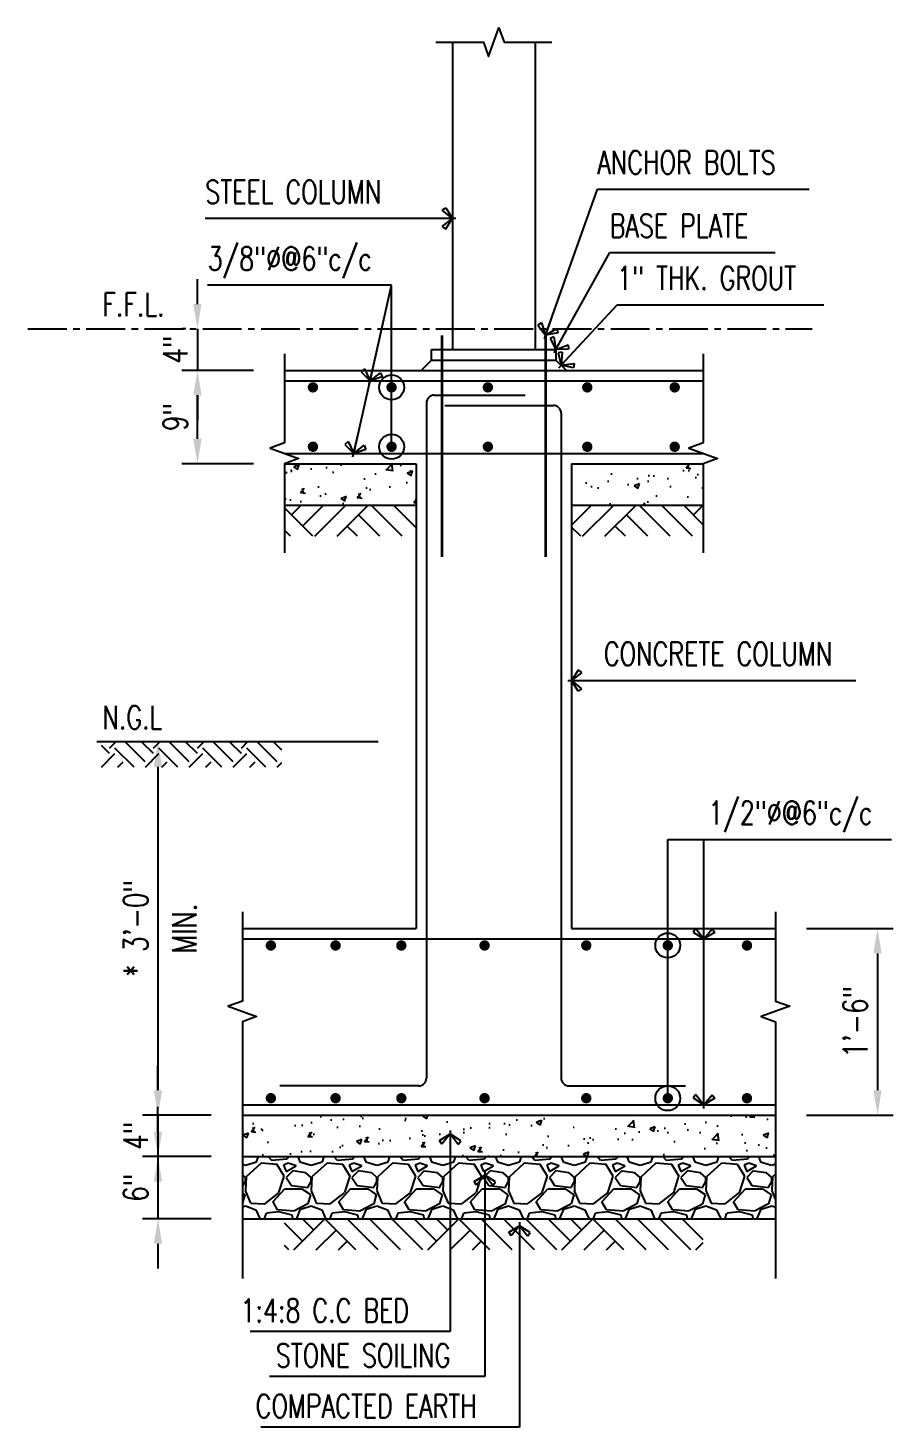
# Model space of a CAD drawing. Header units: inches. Extents: x 53036 to 54375, y -2788 to 288.
# Drawn here: x 53531.8 to 53615.3, y -2542.6 to -2407.7 of the extents above; entities that cross this region are included whole.
import ezdxf

# ---------------------------------------------------------------- set-up
doc = ezdxf.new("R2010")
doc.units = ezdxf.units.IN
doc.linetypes.add('CENTER2', pattern=[1.125, 0.75, -0.125, 0.125, -0.125])
for name, color, linetype in [('A-TYP-DIM', 1, 'Continuous'), ('A-TYP-H-TEXT', 2, 'Continuous'), ('A-TYP-M-BOT-STEEL', 6, 'Continuous'), ('A-TYP-ST-DONUT', 6, 'Continuous'), ('A-TYP-ST-Hatch', 8, 'Continuous'), ('A-TYP-ST-LEVEL', 1, 'Continuous'), ('dim', 2, 'Continuous'), ('FOOTING', 3, 'Continuous'), ('HATCH', 251, 'Continuous'), ('PROJECTION', 1, 'Continuous')]:
    doc.layers.add(name, color=color, linetype=linetype)
doc.layers.add('main plan$0$$AUDIT_BAD_LAYER2', color=252, linetype='Continuous', lineweight=15)
doc.styles.add('rizwan', font='romans.shx', dxfattribs={"width": 0.75})
doc.styles.add('romans', font='romans.shx')
doc.dimstyles.new('STYLE-64', dxfattribs={"dimscale": 0, "dimtxt": 0.09375, "dimasz": 0.125, "dimexe": 0.0625, "dimexo": 0.0625, "dimgap": 0.03125, "dimtad": 1, "dimlfac": -1, "dimzin": 3, "dimdsep": 46, "dimlunit": 4, "dimtxsty": 'romans', "dimcen": 0.125, "dimdle": 4, "dimclrd": 1, "dimclre": 1, "dimclrt": 2, "dimadec": 0, "dimazin": 0, "dimtfac": 0.5, "dimtix": 1, "dimtmove": 2, "dimatfit": 3, "dimldrblk": 'ARC', "dimfxl": 0, "dimfrac": 1, "dimtolj": 1, "dimtzin": 3, "dimarcsym": 0})
pattern_1 = [(49.99999999999999, (-2543.174377, 4570.440049127249), (5.46554006988012, -0.4781725661670926), [0.5715, -6.2865]), (355, (-2543.174377, 4570.440049127249), (-1.05730264274908, 5.731705357171054), [0.4572, -5.0292175251]), (100.4514447, (-2542.71891679, 4570.400201522249), (4.408237412710598, 5.253532557365853), [0.4857002639999999, -5.342707337999999]), (46.18420000000002, (-2543.174377, 4571.964049127249), (8.132371226763897, -1.261269837981814), [0.8572499999999997, -9.429749999999995]), (96.63555760999996, (-2542.49668, 4571.858944127249), (7.12212402154509, 7.422783737931645), [0.7285506942, -8.0140682448]), (351.1841511700001, (-2543.174377, 4571.964049127249), (7.12212402194931, 7.422783737565979), [0.6857990120999999, -7.5437919576]), (21, (-2542.412377, 4571.583049127249), (4.548431738073974, -3.067955945612628), [0.5715, -6.2865]), (326.0000000000001, (-2542.412377, 4571.583049127249), (1.854060850429412, 5.525638983669578), [0.4572, -5.029199999999999]), (71.45144499999999, (-2542.033341022, 4571.327386130249), (6.402492578361485, 2.457683066577157), [0.485700264, -5.342698127999999]), (37.50000000000001, (-2543.174377, 4570.440049127249), (0.0926580975177545, 2.536651166194593), [0, -4.96824, 0, -5.1054, 0, -5.04825]), (7.499999999999999, (-2543.174377, 4570.440049127249), (2.004589875309172, 3.005417244543585), [0, -2.910839999999999, 0, -4.85394, 0, -1.92405]), (327.5, (-2544.873637, 4570.440049127249), (4.067717855006141, -0.1718623197802033), [0, -1.905, 0, -5.9436, 0, -7.886699999999999]), (317.5, (-2545.635637, 4570.440049127249), (4.443875441580541, 0.7627947309999908), [0, -2.4765, 0, -3.94716, 0, -5.6007])]
pattern_2 = [(135, (-2543.174377, 4570.440049127249), (-12.93156881433958, 1.77635683940025e-15), [9.144, -9.144]), (135, (-2542.096746265472, 4571.517679861778), (-12.93156881433958, 1.77635683940025e-15), [9.144, -9.144]), (135, (-2541.019115530943, 4572.595310596305), (-12.93156881433958, 1.77635683940025e-15), [9.144, -9.144]), (135, (-2539.941484796415, 4573.672941330834), (-12.93156881433958, 1.77635683940025e-15), [9.144, -9.144]), (135, (-2538.863854061887, 4574.750572065363), (-12.93156881433958, 1.77635683940025e-15), [9.144, -9.144]), (135, (-2537.786223327358, 4575.82820279989), (-12.93156881433958, 1.77635683940025e-15), [9.144, -9.144]), (135, (-2536.70859259283, 4576.905833534419), (-12.93156881433958, 1.77635683940025e-15), [9.144, -9.144]), (45, (-2549.64016140717, 4576.905833534419), (12.93156881433958, -1.77635683940025e-15), [9.144, -9.144]), (45, (-2550.717792141698, 4577.983464268948), (12.93156881433958, -1.77635683940025e-15), [9.144, -9.144]), (45, (-2551.795422876226, 4579.061095003475), (12.93156881433958, -1.77635683940025e-15), [9.144, -9.144]), (45, (-2552.873053610755, 4580.138725738004), (12.93156881433958, -1.77635683940025e-15), [9.144, -9.144]), (45, (-2553.950684345283, 4581.216356472532), (12.93156881433958, -1.77635683940025e-15), [9.144, -9.144]), (45, (-2555.028315079811, 4582.29398720706), (12.93156881433958, -1.77635683940025e-15), [9.144, -9.144]), (45, (-2556.10594581434, 4583.371617941589), (12.93156881433958, -1.77635683940025e-15), [9.144, -9.144])]

# ---------------------------------------------------------------- blocks, each defined once
blk = doc.blocks.new('*D302')
at = {"layer": 'A-TYP-DIM', "color": 1, "lineweight": -2, "ltscale": 1.5, "transparency": 16777216}
for p, q in [((53544.33162202025, -2510.113851300945), (53544.33162202025, -2507.713851300944)), ((53549.47921363806, -2512.513851300945), (53542.83162202025, -2512.513851300945)), ((53544.33162202025, -2512.513851300945), (53544.33162202025, -2516.513851300945)), ((53549.47921363806, -2516.513851300945), (53542.83162202025, -2516.513851300945)), ((53544.33162202025, -2518.913851300945), (53544.33162202025, -2521.313851300945))]:
    blk.add_line(p, q, dxfattribs=at)
at = {"layer": 'A-TYP-DIM', "color": 1, "ltscale": 1.5, "transparency": 16777216}
for points in [[(53543.93162202025, -2510.113851300945), (53544.73162202026, -2510.113851300945), (53544.33162202025, -2512.513851300945)], [(53543.93162202025, -2518.913851300945), (53544.73162202026, -2518.913851300945), (53544.33162202025, -2516.513851300945)]]:
    blk.add_solid(points, dxfattribs=at)
at = {"layer": 'Defpoints', "color": 0, "ltscale": 1.5, "transparency": 16777216}
for p in [(53552.47921363806, -2512.513851300945), (53544.33162202025, -2516.513851300945), (53552.47921363806, -2516.513851300945)]:
    blk.add_point(p, dxfattribs=at)
at = {"layer": 'A-TYP-DIM', "color": 2, "ltscale": 1.5, "transparency": 16777216, "insert": (53542.18653273454, -2514.513851300936), "char_height": 2.34375, "attachment_point": 5, "rotation": 90, "style": 'rizwan'}
blk.add_mtext('\\A1;4"', dxfattribs=at)
blk = doc.blocks.new('ARC')
at = {"layer": 'dim', "color": 0, "linetype": 'ByBlock', "ltscale": 1.5}
for p, q in [((0.144271140317187, 0), (-1.163447038687991, 0)), ((-0.4159354145804173, -0.3214979113727168), (0, 0))]:
    blk.add_line(p, q, dxfattribs=at)
at = {"layer": 'dim', "color": 0, "ltscale": 1.5}
for p, q in [((-0.4071066967644584, 0.3362428692109347), (-0.2619979075761876, 0.4336988371062774)), ((0, 0), (-0.4071066967644584, 0.3362428692109347)), ((-0.275373367671591, -0.4251675090562231), (0, 0)), ((-0.2619979075761876, 0.4336988371062774), (0, 0)), ((-0.4159354145804173, -0.3214979113727168), (-0.275373367671591, -0.4251675090562231))]:
    blk.add_line(p, q, dxfattribs=at)
blk = doc.blocks.new('*D303')
at = {"layer": 'A-TYP-DIM', "color": 1, "lineweight": -2, "ltscale": 1.5, "transparency": 16777216}
for p, q in [((53544.33162202025, -2514.113851300945), (53544.33162202025, -2511.713851300944)), ((53549.47921363806, -2516.513851300945), (53542.83162202025, -2516.513851300945)), ((53544.33162202025, -2516.513851300945), (53544.33162202025, -2522.513851300945)), ((53549.47921363806, -2522.513851300945), (53542.83162202025, -2522.513851300945)), ((53544.33162202025, -2524.913851300945), (53544.33162202025, -2527.313851300945))]:
    blk.add_line(p, q, dxfattribs=at)
at = {"layer": 'A-TYP-DIM', "color": 1, "ltscale": 1.5, "transparency": 16777216}
for points in [[(53543.93162202025, -2514.113851300945), (53544.73162202026, -2514.113851300945), (53544.33162202025, -2516.513851300945)], [(53543.93162202025, -2524.913851300945), (53544.73162202026, -2524.913851300945), (53544.33162202025, -2522.513851300945)]]:
    blk.add_solid(points, dxfattribs=at)
at = {"layer": 'Defpoints', "color": 0, "ltscale": 1.5, "transparency": 16777216}
for p in [(53552.47921363806, -2516.513851300945), (53544.33162202025, -2522.513851300945), (53552.47921363806, -2522.513851300945)]:
    blk.add_point(p, dxfattribs=at)
at = {"layer": 'A-TYP-DIM', "color": 2, "ltscale": 1.5, "transparency": 16777216, "insert": (53542.18653273454, -2519.513851300936), "char_height": 2.34375, "attachment_point": 5, "rotation": 90, "style": 'rizwan'}
blk.add_mtext('\\A1;6"', dxfattribs=at)
blk = doc.blocks.new('*D304')
at = {"layer": 'A-TYP-DIM', "color": 1, "lineweight": -2, "ltscale": 1.5, "transparency": 16777216}
for p, q in [((53549.47921363806, -2476.513851300945), (53542.83162202025, -2476.513851300945)), ((53544.33162202025, -2478.913851300945), (53544.33162202025, -2510.113851300945)), ((53549.47921363806, -2512.513851300945), (53542.83162202025, -2512.513851300945))]:
    blk.add_line(p, q, dxfattribs=at)
at = {"layer": 'A-TYP-DIM', "color": 1, "ltscale": 1.5, "transparency": 16777216}
for points in [[(53543.93162202025, -2478.913851300945), (53544.73162202026, -2478.913851300945), (53544.33162202025, -2476.513851300945)], [(53543.93162202025, -2510.113851300945), (53544.73162202026, -2510.113851300945), (53544.33162202025, -2512.513851300945)]]:
    blk.add_solid(points, dxfattribs=at)
at = {"layer": 'Defpoints', "color": 0, "ltscale": 1.5, "transparency": 16777216}
for p in [(53552.47921363806, -2476.513851300945), (53544.33162202025, -2512.513851300945), (53552.47921363806, -2512.513851300945)]:
    blk.add_point(p, dxfattribs=at)
at = {"layer": 'A-TYP-DIM', "color": 2, "ltscale": 1.5, "transparency": 16777216, "insert": (53542.18653273454, -2494.513851300936), "char_height": 2.34375, "attachment_point": 5, "rotation": 90, "style": 'rizwan'}
blk.add_mtext('\\A1;* 3\'-0"', dxfattribs=at)
blk = doc.blocks.new('*D307')
at = {"layer": 'A-TYP-DIM', "color": 1, "lineweight": -2, "ltscale": 1.5, "transparency": 16777216}
for p, q in [((53548.13944528362, -2434.292340646841), (53548.13944528362, -2431.892340646841)), ((53547.02865504861, -2436.692340646841), (53546.63944528362, -2436.692340646841)), ((53548.13944528362, -2436.692340646841), (53548.13944528362, -2440.692340646841)), ((53553.53576226148, -2440.692340646841), (53546.63944528362, -2440.692340646841)), ((53548.13944528362, -2443.092340646841), (53548.13944528362, -2445.492340646842))]:
    blk.add_line(p, q, dxfattribs=at)
at = {"layer": 'A-TYP-DIM', "color": 1, "ltscale": 1.5, "transparency": 16777216}
for points in [[(53547.73944528362, -2434.292340646841), (53548.53944528363, -2434.292340646841), (53548.13944528362, -2436.692340646841)], [(53547.73944528362, -2443.092340646841), (53548.53944528363, -2443.092340646841), (53548.13944528362, -2440.692340646841)]]:
    blk.add_solid(points, dxfattribs=at)
at = {"layer": 'Defpoints', "color": 0, "ltscale": 1.5, "transparency": 16777216}
for p in [(53550.02865504861, -2436.692340646841), (53548.13944528362, -2440.692340646841), (53556.53576226148, -2440.692340646841)]:
    blk.add_point(p, dxfattribs=at)
at = {"layer": 'A-TYP-DIM', "color": 2, "ltscale": 1.5, "transparency": 16777216, "insert": (53545.99435599791, -2438.692340646833), "char_height": 2.34375, "attachment_point": 5, "rotation": 90, "style": 'rizwan'}
blk.add_mtext('\\A1;4"', dxfattribs=at)
blk = doc.blocks.new('*D308')
at = {"layer": 'A-TYP-DIM', "color": 1, "lineweight": -2, "ltscale": 1.5, "transparency": 16777216}
for p, q in [((53553.53576226148, -2440.692340646841), (53546.63944528362, -2440.692340646841)), ((53548.13944528362, -2447.292340646841), (53548.13944528362, -2443.092340646841)), ((53553.53576226148, -2449.692340646841), (53546.63944528362, -2449.692340646841))]:
    blk.add_line(p, q, dxfattribs=at)
at = {"layer": 'A-TYP-DIM', "color": 1, "ltscale": 1.5, "transparency": 16777216}
for points in [[(53547.73944528362, -2443.092340646841), (53548.53944528363, -2443.092340646841), (53548.13944528362, -2440.692340646841)], [(53547.73944528362, -2447.292340646841), (53548.53944528363, -2447.292340646841), (53548.13944528362, -2449.692340646841)]]:
    blk.add_solid(points, dxfattribs=at)
at = {"layer": 'Defpoints', "color": 0, "ltscale": 1.5, "transparency": 16777216}
for p in [(53548.13944528362, -2440.692340646841), (53556.53576226148, -2440.692340646841), (53556.53576226148, -2449.692340646841)]:
    blk.add_point(p, dxfattribs=at)
at = {"layer": 'A-TYP-DIM', "color": 2, "ltscale": 1.5, "transparency": 16777216, "insert": (53545.99435599791, -2445.192340646833), "char_height": 2.34375, "attachment_point": 5, "rotation": 90, "style": 'rizwan'}
blk.add_mtext('\\A1;9"', dxfattribs=at)
blk = doc.blocks.new('*D309')
at = {"layer": 'A-TYP-DIM', "color": 1, "lineweight": -2, "ltscale": 1.5, "transparency": 16777216}
for p, q in [((53606.92990071641, -2494.513851300945), (53615.27613494889, -2494.513851300945)), ((53613.77613494889, -2496.913851300945), (53613.77613494889, -2510.113851300945)), ((53606.92990071641, -2512.513851300945), (53615.27613494889, -2512.513851300945))]:
    blk.add_line(p, q, dxfattribs=at)
at = {"layer": 'A-TYP-DIM', "color": 1, "ltscale": 1.5, "transparency": 16777216}
for points in [[(53613.37613494889, -2496.913851300945), (53614.17613494889, -2496.913851300945), (53613.77613494889, -2494.513851300945)], [(53613.37613494889, -2510.113851300945), (53614.17613494889, -2510.113851300945), (53613.77613494889, -2512.513851300945)]]:
    blk.add_solid(points, dxfattribs=at)
at = {"layer": 'Defpoints', "color": 0, "ltscale": 1.5, "transparency": 16777216}
for p in [(53603.92990071641, -2494.513851300945), (53603.92990071641, -2512.513851300945), (53613.77613494889, -2512.513851300945)]:
    blk.add_point(p, dxfattribs=at)
at = {"layer": 'A-TYP-DIM', "color": 2, "ltscale": 1.5, "transparency": 16777216, "insert": (53611.63104566317, -2503.513851300936), "char_height": 2.34375, "attachment_point": 5, "rotation": 90, "style": 'rizwan'}
blk.add_mtext('\\A1;1\'-6"', dxfattribs=at)

msp = doc.modelspace()

# ---------------------------------------------------------------- hatches: boundary and pattern name
at = {"layer": 'A-TYP-ST-Hatch', "linetype": 'Continuous', "ltscale": 1.5}
h = msp.add_hatch(dxfattribs=at)
h.set_pattern_fill('AR-CONC', color=9, scale=0.03, style=0)
h.set_pattern_definition(pattern_1)
h.paths.add_polyline_path([(53584.24469760073, -2449.692340646841), (53584.24469760073, -2453.692340646841), (53596.95363293999, -2453.692340646841), (53596.95363293999, -2449.692340646841)])
h.paths.add_polyline_path([(53569.24469760074, -2453.692340646842), (53569.24469760073, -2449.692340646841), (53556.53576226148, -2449.692340646841), (53556.53576226148, -2453.692340646841)])
h = msp.add_hatch(dxfattribs=at)
h.set_pattern_fill('AR-PARQ1', color=256, scale=0.03, angle=45, style=0)
h.set_pattern_definition(pattern_2)
h.paths.add_polyline_path([(53584.24469760074, -2453.692340646842), (53584.24469760073, -2456.692340646842), (53596.95363293999, -2456.692340646841), (53596.95363293999, -2453.692340646841)])
h.paths.add_polyline_path([(53569.24469760074, -2456.692340646841), (53569.24469760074, -2453.692340646841), (53556.53576226148, -2453.692340646841), (53556.53576226148, -2456.692340646841)])
h = msp.add_hatch(dxfattribs=at)
h.set_pattern_fill('AR-CONC', color=9, scale=0.03, style=0)
h.set_pattern_definition(pattern_1)
h.paths.add_polyline_path([(53552.47921363806, -2512.513851300945), (53552.47921363806, -2516.513851300945), (53603.92990071641, -2516.513851300945), (53603.92990071641, -2512.513851300945)])
h = msp.add_hatch(dxfattribs=at)
h.set_pattern_fill('GRAVEL', color=256, scale=0.25, style=0)
h.set_pattern_definition([(228.0127875, (-2538.602377, 4576.790049127249), (-50.80000000398952, -57.14999999645446), [0.8543036, -84.5762090989125]), (184.969741, (-2539.173877, 4576.155049127249), (76.19999996985126, 6.35000036174481), [1.4660118, -145.1351222338099]), (132.5104471, (-2540.634377, 4576.028049127249), (63.50000002681873, -69.84999997561489), [1.0337038, -102.33680698525]), (267.273689, (-2543.110877, 4574.440549127249), (6.350000013299312, 126.9999999993328), [1.3350113, -132.1660935643449]), (292.83365418, (-2543.174377, 4573.107049127249), (-31.75000000265852, 76.19999999888864), [1.30908425, -129.5995193633599]), (357.2736889999999, (-2542.666377, 4571.900549127249), (-126.9999999993328, 6.35000001329932), [1.3350113, -132.1660935643449]), (37.69424047, (-2541.332877, 4571.837049127249), (-82.54999999633974, -63.50000000475103), [1.76548415, -174.7827882856175]), (72.25532837, (-2539.935877, 4572.916549127249), (44.45000001194823, 139.6999999961971), [1.6667988, -165.0131415047625]), (121.42956562, (-2539.427877, 4574.504049127249), (-50.8000000072078, 82.54999999556505), [1.3395325, -132.61386424678]), (175.2363583, (-2540.126377, 4575.647049127249), (69.84999999899881, -6.35000001097314), [1.5292832, -74.93484237499997]), (222.3974378, (-2541.650377, 4575.774049127249), (-76.19999999756165, -69.85000000265998), [1.9776948, -195.7919312804425]), (138.81407483, (-2536.824377, 4574.377049127249), (-44.44999999733377, 38.10000000309795), [0.6750113499999999, -66.82641456086]), (171.4692344, (-2537.332377, 4574.821549127249), (82.55000000222414, -12.69999998559336), [1.28420495, -127.1365974926]), (225, (-2538.602377, 4575.012049127249), (-8.881784197001252e-16, -6.350000000000598), [0.89802335, -8.08223277107]), (203.19859051, (-2539.046877, 4575.774049127249), (31.75000000086522, 12.69999999777333), [0.4836032999999998, -47.87655592223498]), (291.80140949, (-2539.491377, 4575.583549127249), (-6.350000001328739, 19.04999999955718), [0.68391405, -33.511882475]), (30.96375653, (-2539.237377, 4574.948549127249), (19.05000000046596, 12.69999999930281), [1.11079915, -35.91574538227499]), (161.56505118, (-2538.284877, 4575.520049127249), (12.70000000033146, -6.349999999334384), [0.80321785, -19.27724529207]), (16.389540334, (-2543.174377, 4575.583549127249), (63.50000000000036, 19.05000000000061), [1.12522, -111.3970666813475]), (70.34617594, (-2542.094877, 4575.901049127249), (-25.40000000232329, -69.84999999917602), [0.94399735, -93.4555391955]), (293.19859051, (-2538.284877, 4576.790049127249), (-12.69999999778316, 31.75000000088821), [0.9672002499999999, -47.39295897223498]), (343.6104596700001, (-2537.903877, 4575.901049127249), (-63.50000000133072, 19.04999999555715), [1.12522, -111.39706668135]), (339.44395478, (-2543.174377, 4571.646549127249), (-31.74999999999966, 12.70000000000053), [1.085087999999999, -53.169335782765]), (294.7751406, (-2542.158377, 4571.265549127249), (-31.75000003779233, 69.84999998281815), [0.9091802999999999, -90.0089834518]), (66.80140949, (-2538.221377, 4570.440049127249), (12.69999999800575, 31.75000000079826), [0.9672002500000001, -47.39295897223499]), (17.35402464, (-2537.840377, 4571.329049127249), (-82.54999999835755, -25.40000000533116), [1.06445685, -105.3809399505]), (69.44395478, (-2541.332877, 4570.440049127249), (-12.70000000022115, -31.74999999991158), [0.5425439999999999, -53.71187978276501]), (101.309932474, (-2538.602377, 4570.440049127249), (-6.350000000001, 25.40000000000092), [0.3237865, -32.054987411315]), (165.963756532, (-2538.665877, 4570.757549127249), (19.04999999999878, -6.349999999999662), [1.30908425, -24.8726364726725]), (186.00900596, (-2539.935877, 4571.075049127249), (63.49999999966342, 6.350000003323384), [1.2131675, -120.1034121583425]), (303.69006753, (-2539.237377, 4574.377049127249), (-6.350000000882422, 12.69999999955925), [0.9158097, -21.9794408992]), (353.15722659, (-2538.729377, 4573.615049127249), (107.9500000006642, -12.69999999434848), [1.5988919, -158.2900226625775]), (60.9453959, (-2537.141877, 4573.424549127249), (-25.40000000069922, -44.44999999960064), [0.6537706, -64.723480795275]), (90, (-2536.824377, 4573.996049127249), (-6.35, 6.35), [0.381, -5.968999999999999]), (120.25643716, (-2540.062877, 4571.265549127249), (25.39999999689291, -44.45000000177449), [0.8821674, -87.334851933]), (48.01278749999999, (-2540.507377, 4572.027549127249), (50.80000000418835, 57.14999999627551), [1.7086072, -83.72190549891249]), (0, (-2539.364377, 4573.297549127249), (6.35, 6.35), [1.651, -4.699]), (325.3048465, (-2537.713377, 4573.297549127249), (63.50000002405383, -44.44999996563644), [1.0040239, -99.39829181035]), (254.0546040999999, (-2536.887877, 4572.726049127249), (-6.349999999556392, -25.40000000011187), [0.9245726999999999, -45.30412509693]), (207.64597536, (-2537.141877, 4571.837049127249), (-120.6500000044334, -63.49999999157688), [1.50536275, -149.0311610573449]), (175.42607874, (-2538.475377, 4571.138549127249), (-82.54999999999707, 6.349999999998695), [1.59257365, -157.6646161406])])
h.paths.add_polyline_path([(53552.47921363806, -2516.513851300945), (53552.47921363806, -2522.513851300945), (53603.92990071641, -2522.513851300945), (53603.92990071641, -2516.513851300945)])
h = msp.add_hatch(dxfattribs=at)
h.set_pattern_fill('AR-PARQ1', color=256, scale=0.03, angle=45, style=0)
h.set_pattern_definition(pattern_2)
h.paths.add_polyline_path([(53596.95363293999, -2522.513851300945), (53556.53576226148, -2522.513851300945), (53556.53576226148, -2525.513851300945), (53596.95363293999, -2525.513851300945)])
at = {"layer": 'HATCH'}
h = msp.add_hatch(dxfattribs=at)
h.set_pattern_fill('EARTH', color=256, scale=12, angle=45, style=0)
h.set_pattern_definition([(45, (10078.03748706892, -9082.915131011649), (4.440892098500626e-16, 4.242640687119286), [3, -3]), (45, (10077.24199194009, -9082.119635882815), (4.440892098500626e-16, 4.242640687119286), [3, -3]), (45, (10076.44649681125, -9081.324140753979), (4.440892098500626e-16, 4.242640687119286), [3, -3]), (135, (10076.44649681125, -9080.793810668089), (-4.242640687119285, 8.881784197001252e-16), [3, -3]), (135, (10077.24199194009, -9079.998315539255), (-4.242640687119285, 8.881784197001252e-16), [3, -3]), (135, (10078.03748706892, -9079.202820410419), (-4.242640687119285, 8.881784197001252e-16), [3, -3])])
h.paths.add_polyline_path([(53556.28311462526, -2476.513851300945), (53538.87984718553, -2476.513851300945), (53538.87984718553, -2478.960601760107), (53556.28311462526, -2478.960601760107)])

# ---------------------------------------------------------------- linework, layer by layer
at = {"linetype": 'Continuous'}
for points in [[(53571.14469760074, -2409.046732213727), (53575.74469760073, -2409.046732213727), (53576.24469760073, -2410.420470923454), (53577.24469760073, -2407.672993503998), (53577.74469760073, -2409.046732213727), (53582.34469760073, -2409.046732213727)], [(53556.53576226148, -2439.092340646841), (53556.53576226148, -2447.692340646841), (53555.16202355176, -2448.192340646841), (53557.90950097122, -2449.192340646841), (53556.53576226148, -2449.692340646841), (53556.53576226148, -2458.292340646841)], [(53596.95363293999, -2439.092340646842), (53596.95363293999, -2447.692340646841), (53595.57989423026, -2448.192340646841), (53598.32737164972, -2449.192340646841), (53596.95363293999, -2449.692340646841), (53596.95363293999, -2458.292340646841)], [(53552.47921363806, -2492.913851300945), (53552.47921363806, -2501.513851300945), (53551.10547492834, -2502.013851300945), (53553.85295234779, -2503.013851300945), (53552.47921363806, -2503.513851300945), (53552.47921363806, -2528.256122159897)], [(53603.92990071641, -2492.913851300945), (53603.92990071641, -2501.513851300945), (53605.30363942613, -2502.013851300945), (53602.55616200667, -2503.013851300945), (53603.92990071641, -2503.513851300945), (53603.92990071641, -2528.256122159897)]]:
    msp.add_lwpolyline(points, dxfattribs=at)
at = {"layer": 'A-TYP-M-BOT-STEEL'}
for p, q in [((53572.74469760073, -2409.046732213727), (53572.74469760073, -2438.692340646841)), ((53580.74469760073, -2409.046732213727), (53580.74469760073, -2438.692340646841)), ((53556.53576226148, -2441.692340646841), (53596.95363293999, -2441.692340646842)), ((53570.99469760073, -2443.077951026353), (53579.77473394654, -2443.077951026353)), ((53570.24469760073, -2443.827951026353), (53570.24469760073, -2508.934014138461)), ((53572.01319626621, -2444.077951026353), (53582.49469760073, -2444.077951026353)), ((53583.24469760073, -2444.827951026353), (53583.24469760073, -2508.934014138461)), ((53556.53576226148, -2448.692340646841), (53596.95363294, -2448.692340646843)), ((53552.47921363806, -2495.513851300945), (53603.92990071641, -2495.513851300945)), ((53569.49469760073, -2509.684014138461), (53556.09035800572, -2509.684014138461)), ((53583.99469760073, -2509.684014138461), (53595.24469760075, -2509.684014138461)), ((53552.47921363806, -2511.513851300945), (53603.92990071642, -2511.513851300946))]:
    msp.add_line(p, q, dxfattribs=at)
for centre, start, end in [((53570.99469760073, -2443.827951026353), 89.99999999999935, 180), ((53582.49469760073, -2444.827951026353), 0, 89.99999999999702), ((53569.49469760073, -2508.934014138461), 270, 0), ((53583.99469760073, -2508.934014138461), 180, 269.9999999999981)]:
    msp.add_arc(centre, 0.75, start, end, dxfattribs=at)
at = {"layer": 'A-TYP-ST-DONUT', "const_width": 0.5}
for points in [[(53559.03717221651, -2442.32770943697, 1), (53559.53717221651, -2442.32770943697, 1)], [(53566.62832005101, -2442.32770943697, 1), (53567.12832005101, -2442.32770943697, 1)], [(53575.92599800747, -2442.32770943697, 1), (53576.42599800747, -2442.32770943697, 1)], [(53585.5178988954, -2442.32770943697, 1), (53586.0178988954, -2442.32770943697, 1)], [(53594.45222298495, -2442.32770943697, -1), (53593.95222298495, -2442.32770943697, -1)], [(53559.03717221651, -2448.056971856713, -1), (53559.53717221651, -2448.056971856713, -1)], [(53566.62832005101, -2448.056971856713, -1), (53567.12832005101, -2448.056971856713, -1)], [(53575.92599800747, -2448.056971856713, -1), (53576.42599800747, -2448.056971856713, -1)], [(53585.5178988954, -2448.056971856713, -1), (53586.0178988954, -2448.056971856713, -1)], [(53594.45222298495, -2448.056971856713, 1), (53593.95222298495, -2448.056971856713, 1)], [(53554.98062359309, -2496.149220091073, 1), (53555.48062359309, -2496.149220091073, 1)], [(53561.22230179209, -2496.149220091073, 1), (53561.72230179209, -2496.149220091073, 1)], [(53567.57128108182, -2496.149220091073, 1), (53568.07128108182, -2496.149220091073, 1)], [(53575.60340537812, -2496.149220091073, 1), (53576.10340537812, -2496.149220091073, 1)], [(53585.91811411965, -2496.149220091073, -1), (53585.41811411965, -2496.149220091073, -1)], [(53593.28467371903, -2496.149220091073, 1), (53593.78467371903, -2496.149220091073, 1)], [(53601.42849076138, -2496.149220091073, -1), (53600.92849076138, -2496.149220091073, -1)], [(53554.98062359309, -2510.878482510816, -1), (53555.48062359309, -2510.878482510816, -1)], [(53561.22230179209, -2510.878482510816, -1), (53561.72230179209, -2510.878482510816, -1)], [(53567.57128108182, -2510.878482510816, -1), (53568.07128108182, -2510.878482510816, -1)], [(53575.60340537812, -2510.878482510816, -1), (53576.10340537812, -2510.878482510816, -1)], [(53585.91811411965, -2510.878482510816, 1), (53585.41811411965, -2510.878482510816, 1)], [(53593.28467371903, -2510.878482510816, -1), (53593.78467371903, -2510.878482510816, -1)], [(53601.42849076138, -2510.878482510816, 1), (53600.92849076138, -2510.878482510816, 1)]]:
    msp.add_lwpolyline(points, format="xyb", close=True, dxfattribs=at)
at = {"layer": 'A-TYP-ST-LEVEL', "color": 1, "linetype": 'CENTER2', "ltscale": 5}
msp.add_line((53531.78346605072, -2436.692340646841), (53607.46464608223, -2436.692340646842), dxfattribs=at)
at = {"layer": 'FOOTING'}
for p, q in [((53570.74469760073, -2438.692340646841), (53582.74469760073, -2438.692340646841)), ((53570.74469760073, -2439.692340646841), (53570.74469760073, -2438.692340646841)), ((53582.74469760073, -2438.692340646841), (53582.74469760073, -2439.692340646841)), ((53570.74469760073, -2439.692340646841), (53569.74469760073, -2440.692340646841)), ((53570.74469760073, -2439.692340646841), (53582.74469760073, -2439.692340646841)), ((53582.74469760073, -2439.692340646841), (53583.74469760073, -2440.692340646841)), ((53556.53576226148, -2440.692340646841), (53596.95363293999, -2440.692340646842)), ((53556.53576226148, -2449.692340646841), (53569.24469760073, -2449.692340646842)), ((53569.24469760073, -2449.692340646841), (53569.24469760073, -2494.513851300945)), ((53584.24469760073, -2449.692340646841), (53584.24469760073, -2494.513851300945)), ((53584.24469760073, -2449.692340646842), (53596.95363293999, -2449.692340646841)), ((53552.47921363806, -2494.513851300945), (53569.24469760073, -2494.513851300944)), ((53584.24469760073, -2494.513851300944), (53603.92990071641, -2494.513851300945)), ((53552.47921363806, -2512.513851300945), (53603.92990071641, -2512.513851300945))]:
    msp.add_line(p, q, dxfattribs=at)
at = {"layer": 'main plan$0$$AUDIT_BAD_LAYER2', "color": 1, "const_width": 0.25}
for points in [[(53571.74469760073, -2437.307904695961), (53571.74469760073, -2458.692340646841)], [(53581.74469760073, -2437.307904695961), (53581.74469760073, -2458.692340646841)]]:
    msp.add_lwpolyline(points, dxfattribs=at)
at = {"layer": 'PROJECTION', "color": 1}
for p, q in [((53556.53576226148, -2453.692340646841), (53569.24469760073, -2453.692340646841)), ((53584.24469760073, -2453.692340646841), (53596.95363293999, -2453.692340646841)), ((53565.59692888199, -2476.513851300945), (53538.41722401566, -2476.513851300945)), ((53552.47921363806, -2516.513851300945), (53603.92990071641, -2516.513851300945)), ((53552.47921363806, -2522.513851300945), (53603.92990071641, -2522.513851300945))]:
    msp.add_line(p, q, dxfattribs=at)

# ---------------------------------------------------------------- texts
at = {"layer": 'A-TYP-DIM', "color": 2, "ltscale": 1.5, "insert": (53546.87169553147, -2494.513851300936), "char_height": 2.34375, "attachment_point": 5, "rotation": 90, "style": 'rizwan'}
msp.add_mtext('\\A1;MIN.', dxfattribs=at)
at = {"layer": 'A-TYP-H-TEXT', "style": 'rizwan', "width": 0.75}
for s, p in [('ANCHOR BOLTS', (53586.73625375707, -2421.760460566747)), ('STEEL COLUMN', (53548.89938859201, -2424.609784964287)), ('BASE PLATE', (53587.93112179627, -2427.866582968276)), ('3/8"%%C@6"c/c', (53549.13027023757, -2431.043398653408)), ('1" THK. GROUT', (53588.64129222256, -2432.915956613568)), ('F.F.L.', (53538.9705331575, -2435.463053506432)), ('CONCRETE COLUMN', (53587.36905710089, -2469.149984487816)), ('N.G.L', (53538.9705331575, -2475.284564160535)), ('1/2"%%C@6"c/c', (53597.44842598797, -2484.473494476599)), ('1:4:8 C.C BED', (53552.29327668492, -2532.478890144249)), ('STONE SOILING', (53555.70166793935, -2536.807232761088)), ('COMPACTED EARTH', (53553.76879005079, -2541.69464351675))]:
    msp.add_text(s, height=2.25, dxfattribs=at).set_placement(p)

# ---------------------------------------------------------------- dimensions: what is measured, and where the dimension line sits
at = {"layer": 'A-TYP-DIM', "ltscale": 1.5}
for base, p1, p2, angle, picture, middle in [((53548.13944528362, -2440.692340646841), (53550.02865504861, -2436.692340646841), (53556.53576226148, -2440.692340646841), 90, '*D307', (53545.99435599791, -2438.692340646833)), ((53548.13944528362, -2440.692340646841), (53556.53576226148, -2449.692340646841), (53556.53576226148, -2440.692340646841), 270, '*D308', (53545.99435599791, -2445.192340646833)), ((53613.77613494889, -2512.513851300945), (53603.92990071641, -2494.513851300945), (53603.92990071641, -2512.513851300945), 90, '*D309', (53611.63104566317, -2503.513851300936)), ((53544.33162202025, -2516.513851300945), (53552.47921363806, -2512.513851300945), (53552.47921363806, -2516.513851300945), 90, '*D302', (53542.18653273454, -2514.513851300936)), ((53544.33162202025, -2522.513851300945), (53552.47921363806, -2516.513851300945), (53552.47921363806, -2522.513851300945), 90, '*D303', (53542.18653273454, -2519.513851300936))]:
    dim = msp.add_linear_dim(base=base, p1=p1, p2=p2, angle=angle, dimstyle='STYLE-64', override={"dimscale": 24, "dimtxt": 0.09765625, "dimasz": 0.1, "dimexo": 0.125, "dimtxsty": 'rizwan', "dimtmove": 0, "dimatfit": 2}, dxfattribs=at)
    dim.commit()
    dim.dimension.update_dxf_attribs({"geometry": picture, "text_midpoint": middle})
dim = msp.add_linear_dim(base=(53544.33162202025, -2512.513851300945), p1=(53552.47921363806, -2476.513851300945), p2=(53552.47921363806, -2512.513851300945), angle=90, text='* <>', dimstyle='STYLE-64', override={"dimscale": 24, "dimtxt": 0.09765625, "dimasz": 0.1, "dimexo": 0.125, "dimtxsty": 'rizwan', "dimtmove": 0, "dimatfit": 2}, dxfattribs=at)
dim.commit()
dim.dimension.update_dxf_attribs({"geometry": '*D304', "text_midpoint": (53542.18653273454, -2494.513851300936)})

# ---------------------------------------------------------------- leaders
for points, override in [([(53581.74469760072, -2437.307904695961), (53586.7373736625, -2423.201878668857), (53607.17254424962, -2423.201878668857)], {"dimscale": 24, "dimtxt": 0.09765625, "dimasz": 0.1, "dimexo": 0.125, "dimlfac": 1, "dimtmove": 0, "dimatfit": 2}), ([(53572.74469760073, -2426.051203066396), (53548.90050849743, -2426.051203066396)], {"dimscale": 24, "dimtxt": 0.09765625, "dimasz": 0.1, "dimexo": 0.125, "dimlfac": 1, "dimtmove": 0, "dimatfit": 2}), ([(53582.74469760073, -2438.692340646841), (53587.9322417017, -2429.308001070385), (53603.91228266788, -2429.308001070385)], {"dimscale": 24, "dimtxt": 0.09765625, "dimasz": 0.1, "dimexo": 0.125, "dimlfac": 1, "dimtmove": 0, "dimatfit": 2}), ([(53566.87832005101, -2442.32770943697), (53566.87832005101, -2432.484816755517), (53549.10133712215, -2432.484816755517)], {"dimscale": 24, "dimtxt": 0.09765625, "dimasz": 0.1, "dimexo": 0.125, "dimlfac": 1, "dimtmove": 0, "dimatfit": 2, "dimldrblk": 'Origin'}), ([(53563.22939360913, -2448.692340646842), (53566.87832005101, -2432.484816755517), (53549.10133712215, -2432.484816755517)], {"dimscale": 24, "dimtxt": 0.09765625, "dimasz": 0.1, "dimexo": 0.125, "dimlfac": 1, "dimtmove": 0, "dimatfit": 2}), ([(53566.87832005101, -2448.056971856713), (53566.87832005101, -2432.484816755517), (53549.10133712215, -2432.484816755517)], {"dimscale": 24, "dimtxt": 0.09765625, "dimasz": 0.1, "dimexo": 0.125, "dimlfac": 1, "dimtmove": 0, "dimatfit": 2, "dimldrblk": 'Origin'}), ([(53564.80535828235, -2441.692340646841), (53566.87832005101, -2432.484816755517), (53549.10133712215, -2432.484816755517)], {"dimscale": 24, "dimtxt": 0.09765625, "dimasz": 0.1, "dimexo": 0.125, "dimlfac": 1, "dimtmove": 0, "dimatfit": 2}), ([(53583.24469760072, -2440.192340646841), (53588.64241212799, -2434.357374715677), (53608.61163031371, -2434.357374715677)], {"dimscale": 24, "dimtxt": 0.09765625, "dimasz": 0.1, "dimexo": 0.125, "dimlfac": 1, "dimtmove": 0, "dimatfit": 2}), ([(53584.24469760073, -2470.591402589926), (53611.67945519753, -2470.591402589926)], {"dimscale": 24, "dimtxt": 0.09765625, "dimasz": 0.1, "dimexo": 0.125, "dimlfac": 1, "dimtmove": 0, "dimatfit": 2}), ([(53593.53467371903, -2510.878482510816), (53593.53467371903, -2485.914912578708), (53615.12488871347, -2485.914912578708)], {"dimscale": 24, "dimtxt": 0.09765625, "dimasz": 0.1, "dimexo": 0.125, "dimlfac": 1, "dimtmove": 0, "dimatfit": 2, "dimldrblk": 'Origin'}), ([(53593.53467371903, -2496.149220091072), (53593.53467371903, -2485.914912578708), (53615.12488871347, -2485.914912578708)], {"dimscale": 24, "dimtxt": 0.09765625, "dimasz": 0.1, "dimexo": 0.125, "dimlfac": 1, "dimtmove": 0, "dimatfit": 2, "dimldrblk": 'Origin'}), ([(53597.01977178441, -2511.513851300946), (53597.01977178441, -2485.914912578708), (53615.12488871347, -2485.914912578708)], {"dimscale": 24, "dimtxt": 0.09765625, "dimasz": 0.1, "dimexo": 0.125, "dimlfac": 1, "dimtmove": 0, "dimatfit": 2}), ([(53597.01977178443, -2495.513851300944), (53597.01977178441, -2485.914912578708), (53615.12488871347, -2485.914912578708)], {"dimscale": 24, "dimtxt": 0.09765625, "dimasz": 0.1, "dimexo": 0.125, "dimlfac": 1, "dimtmove": 0, "dimatfit": 2}), ([(53572.53531733752, -2514.32870532393), (53572.53531733752, -2533.370142379365), (53553.23803067629, -2533.370142379366)], {"dimscale": 24, "dimtxt": 0.09765625, "dimasz": 0.1, "dimexo": 0.125, "dimlfac": 1, "dimtmove": 0, "dimatfit": 2}), ([(53575.87747985066, -2518.295262258419), (53575.87747985066, -2537.698484996203), (53555.10208404744, -2537.698484996204)], {"dimscale": 24, "dimtxt": 0.09765625, "dimasz": 0.1, "dimexo": 0.125, "dimlfac": 1, "dimtmove": 0, "dimatfit": 2}), ([(53579.21964236379, -2523.182673014082), (53579.21964236379, -2542.585895751865), (53554.26061759914, -2542.585895751866)], {"dimscale": 24, "dimtxt": 0.09765625, "dimasz": 0.1, "dimexo": 0.125, "dimlfac": 1, "dimtmove": 0, "dimatfit": 2})]:
    msp.add_leader(points, dimstyle='STYLE-64', override=override, dxfattribs=at)

doc.saveas('drawing.dxf')
